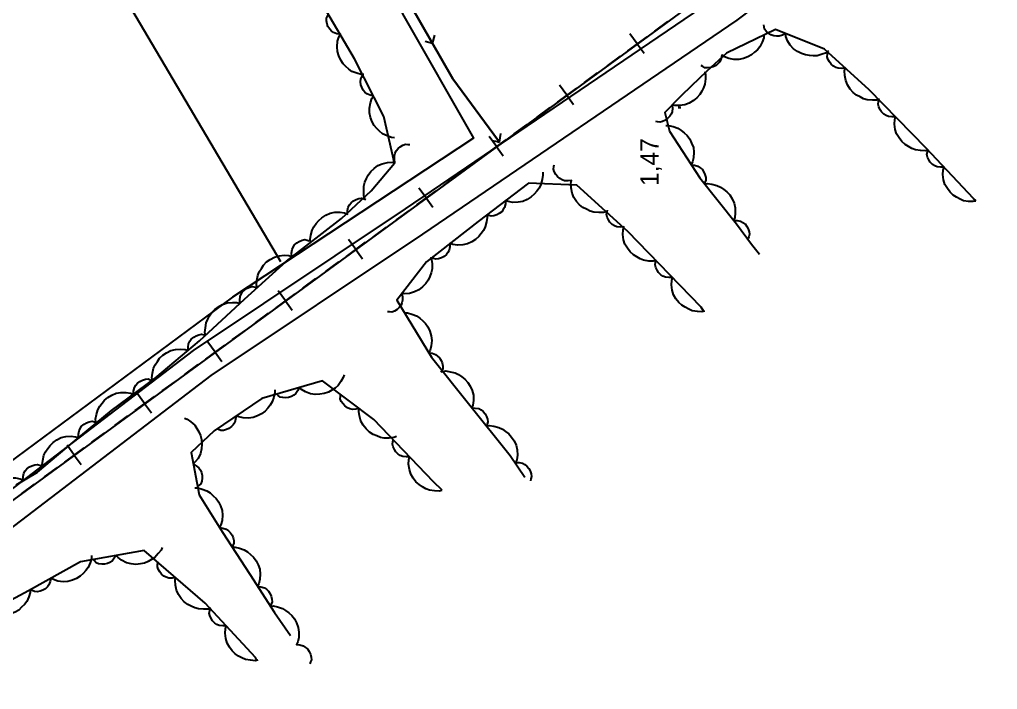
# Model space of a CAD drawing. Extents: x 747954 to 748544, y 4316381 to 4317408.
# Drawn here: x 748170.8 to 748250.7, y 4317085.8 to 4317140.5 of the extents above; entities that cross this region are included whole.
import ezdxf

# ---------------------------------------------------------------- set-up
doc = ezdxf.new("R2010")
doc.units = 0
doc.layers.get('0').update_dxf_attribs({"linetype": 'CONTINUOUS'})
for name, color, linetype in [('27', 7, 'CONTINUOUS'), ('30', 7, 'CONTINUOUS'), ('48', 7, 'CONTINUOUS'), ('51', 7, 'CONTINUOUS'), ('53', 7, 'CONTINUOUS'), ('56', 7, 'CONTINUOUS'), ('PATTERN_CLASS', 7, 'CONTINUOUS')]:
    doc.layers.add(name, color=color, linetype=linetype)

msp = doc.modelspace()

# ---------------------------------------------------------------- linework, layer by layer
at = {"layer": '27', "color": 0, "linetype": 'CONTINUOUS'}
for p, q in [((748204.58, 4317138.59), (748204.76, 4317139.27)), ((748204.58, 4317138.59), (748203.98, 4317138.76)), ((748210.04, 4317130.53), (748210.14, 4317131.23)), ((748210.04, 4317130.53), (748209.43, 4317130.63))]:
    msp.add_line(p, q, dxfattribs=at)
msp.add_lwpolyline([(748174.86, 4317200), (748178.25, 4317192.87), (748184.87, 4317178.37), (748190.66, 4317165.82), (748197.16, 4317153.29), (748201.05, 4317144.75), (748206.23, 4317135.71), (748209.95, 4317130.65), (748209.95, 4317130.48)], dxfattribs=at)
at = {"layer": '30', "color": 0, "linetype": 'CONTINUOUS'}
for points in [[(748130.87, 4317072.58), (748148.4, 4317084.52), (748165.98, 4317098.96), (748185.03, 4317113.51), (748202.37, 4317125.08), (748228.01, 4317142.53), (748249.37, 4317158.67), (748271.45, 4317175.86), (748287.53, 4317189.01), (748301, 4317200)], [(748132.28, 4317070.51), (748149.9, 4317082.52), (748167.53, 4317097.01), (748186.48, 4317111.46), (748203.77, 4317123.01), (748229.47, 4317140.5), (748250.89, 4317156.69), (748273.01, 4317173.91), (748289.11, 4317187.07), (748304.96, 4317200)]]:
    msp.add_lwpolyline(points, dxfattribs=at)
at = {"layer": '51', "color": 0, "linetype": 'CONTINUOUS'}
for points in [[(748101.46, 4317153.98), (748115.15, 4317162.35), (748149.7, 4317178.94), (748168.18, 4317187.85), (748175.8, 4317191.19), (748189.93, 4317165.02), (748202.23, 4317140.83), (748207.92, 4317130.86), (748188.24, 4317117.88), (748169.84, 4317104.25), (748152.26, 4317090.42), (748132.63, 4317075.69), (748116.75, 4317063.87), (748097.12, 4317048.16), (748068.29, 4317025.15), (748046.3, 4317009.36)], [(748043.63, 4317065.33), (748088.79, 4317096.15), (748098.97, 4317104.59), (748139.75, 4317127.71), (748174.19, 4317151.19), (748192.16, 4317120.78)]]:
    msp.add_lwpolyline(points, dxfattribs=at)
at = {"layer": '53', "color": 0, "linetype": 'CONTINUOUS'}
for points in [[(748198.97, 4317136.05), (748198.73, 4317136.05), (748198.38, 4317136.16), (748197.99, 4317136.31), (748197.73, 4317136.49), (748197.49, 4317136.72), (748197.27, 4317136.94), (748197.07, 4317137.23), (748196.92, 4317137.57), (748196.8, 4317137.94), (748196.77, 4317138.33), (748196.82, 4317138.77), (748196.92, 4317139.12), (748197.04, 4317139.34), (748196.76, 4317139.39), (748196.49, 4317139.48), (748196.32, 4317139.61), (748196.17, 4317139.75), (748196.03, 4317139.97), (748195.96, 4317140.18), (748195.9, 4317140.43), (748195.9, 4317140.65), (748195.99, 4317140.83), (748196.06, 4317140.98)], [(748236.93, 4317137.98), (748236.75, 4317137.84), (748236.4, 4317137.71), (748236, 4317137.59), (748235.68, 4317137.58), (748235.36, 4317137.61), (748235.05, 4317137.65), (748234.71, 4317137.76), (748234.38, 4317137.94), (748234.07, 4317138.16), (748233.8, 4317138.45), (748233.58, 4317138.82), (748233.44, 4317139.17), (748233.4, 4317139.41), (748233.16, 4317139.28), (748232.88, 4317139.19), (748232.67, 4317139.19), (748232.46, 4317139.21), (748232.22, 4317139.3), (748232.03, 4317139.42), (748231.84, 4317139.59), (748231.7, 4317139.76), (748231.66, 4317139.96), (748231.63, 4317140.11)], [(748231.65, 4317139.28), (748231.63, 4317139.05), (748231.5, 4317138.71), (748231.32, 4317138.33), (748231.11, 4317138.08), (748230.87, 4317137.87), (748230.63, 4317137.66), (748230.32, 4317137.49), (748229.97, 4317137.37), (748229.59, 4317137.28), (748229.2, 4317137.28), (748228.77, 4317137.36), (748228.43, 4317137.5), (748228.22, 4317137.63), (748228.15, 4317137.36), (748228.04, 4317137.09), (748227.89, 4317136.93), (748227.74, 4317136.79), (748227.5, 4317136.68), (748227.29, 4317136.62), (748227.04, 4317136.59), (748226.82, 4317136.6), (748226.65, 4317136.71), (748226.51, 4317136.79)], [(748241.1, 4317134.03), (748240.88, 4317133.96), (748240.51, 4317133.96), (748240.09, 4317133.99), (748239.79, 4317134.08), (748239.5, 4317134.23), (748239.22, 4317134.37), (748238.94, 4317134.6), (748238.7, 4317134.87), (748238.47, 4317135.2), (748238.33, 4317135.56), (748238.25, 4317135.98), (748238.24, 4317136.35), (748238.29, 4317136.59), (748238.01, 4317136.56), (748237.72, 4317136.57), (748237.52, 4317136.64), (748237.33, 4317136.73), (748237.14, 4317136.91), (748237, 4317137.08), (748236.88, 4317137.31), (748236.81, 4317137.51), (748236.84, 4317137.71), (748236.86, 4317137.87)], [(748201.45, 4317130.89), (748201.22, 4317130.91), (748200.87, 4317131.04), (748200.49, 4317131.22), (748200.24, 4317131.42), (748200.02, 4317131.65), (748199.81, 4317131.9), (748199.64, 4317132.2), (748199.51, 4317132.55), (748199.42, 4317132.93), (748199.41, 4317133.32), (748199.49, 4317133.75), (748199.62, 4317134.09), (748199.75, 4317134.3), (748199.48, 4317134.37), (748199.21, 4317134.48), (748199.05, 4317134.62), (748198.9, 4317134.77), (748198.79, 4317135.01), (748198.72, 4317135.22), (748198.69, 4317135.47), (748198.7, 4317135.69), (748198.8, 4317135.86), (748198.88, 4317136)], [(748226.82, 4317136.29), (748226.88, 4317136.07), (748226.87, 4317135.7), (748226.82, 4317135.28), (748226.71, 4317134.98), (748226.56, 4317134.7), (748226.4, 4317134.42), (748226.17, 4317134.16), (748225.88, 4317133.92), (748225.55, 4317133.72), (748225.18, 4317133.59), (748224.75, 4317133.52), (748224.38, 4317133.53), (748224.14, 4317133.59), (748224.17, 4317133.31), (748224.15, 4317133.02), (748224.06, 4317132.82), (748223.97, 4317132.64), (748223.78, 4317132.45), (748223.6, 4317132.32), (748223.37, 4317132.21), (748223.16, 4317132.15), (748222.96, 4317132.19), (748222.81, 4317132.22)], [(748245.04, 4317129.88), (748244.81, 4317129.82), (748244.45, 4317129.84), (748244.03, 4317129.9), (748243.73, 4317130.01), (748243.45, 4317130.17), (748243.18, 4317130.34), (748242.92, 4317130.58), (748242.69, 4317130.87), (748242.49, 4317131.21), (748242.37, 4317131.57), (748242.31, 4317132.01), (748242.33, 4317132.37), (748242.39, 4317132.61), (748242.11, 4317132.6), (748241.82, 4317132.62), (748241.63, 4317132.71), (748241.45, 4317132.81), (748241.26, 4317133), (748241.14, 4317133.18), (748241.03, 4317133.41), (748240.98, 4317133.62), (748241.02, 4317133.82), (748241.05, 4317133.98)], [(748223.63, 4317131.88), (748223.86, 4317131.89), (748224.22, 4317131.8), (748224.62, 4317131.66), (748224.89, 4317131.49), (748225.13, 4317131.28), (748225.37, 4317131.07), (748225.58, 4317130.78), (748225.74, 4317130.45), (748225.88, 4317130.09), (748225.93, 4317129.7), (748225.9, 4317129.26), (748225.81, 4317128.91), (748225.71, 4317128.68), (748225.98, 4317128.65), (748226.26, 4317128.57), (748226.44, 4317128.44), (748226.6, 4317128.31), (748226.74, 4317128.09), (748226.83, 4317127.89), (748226.89, 4317127.64), (748226.9, 4317127.42), (748226.82, 4317127.24), (748226.76, 4317127.09)], [(748199.05, 4317125.94), (748198.97, 4317126.16), (748198.95, 4317126.52), (748198.97, 4317126.94), (748199.05, 4317127.25), (748199.18, 4317127.55), (748199.32, 4317127.84), (748199.53, 4317128.12), (748199.8, 4317128.37), (748200.11, 4317128.61), (748200.46, 4317128.77), (748200.89, 4317128.87), (748201.26, 4317128.89), (748201.5, 4317128.85), (748201.45, 4317129.13), (748201.45, 4317129.42), (748201.52, 4317129.62), (748201.6, 4317129.81), (748201.76, 4317130.01), (748201.94, 4317130.16), (748202.15, 4317130.29), (748202.36, 4317130.36), (748202.56, 4317130.34), (748202.72, 4317130.33)], [(748248.97, 4317125.72), (748248.74, 4317125.67), (748248.37, 4317125.69), (748247.96, 4317125.75), (748247.67, 4317125.88), (748247.39, 4317126.04), (748247.12, 4317126.21), (748246.86, 4317126.45), (748246.64, 4317126.75), (748246.44, 4317127.08), (748246.32, 4317127.45), (748246.27, 4317127.89), (748246.29, 4317128.25), (748246.36, 4317128.49), (748246.08, 4317128.48), (748245.79, 4317128.51), (748245.6, 4317128.6), (748245.42, 4317128.7), (748245.24, 4317128.89), (748245.11, 4317129.08), (748245.01, 4317129.31), (748244.96, 4317129.52), (748245.01, 4317129.72), (748245.04, 4317129.87)], [(748213.57, 4317128.07), (748213.59, 4317127.83), (748213.53, 4317127.47), (748213.43, 4317127.06), (748213.27, 4317126.78), (748213.08, 4317126.53), (748212.88, 4317126.27), (748212.62, 4317126.05), (748212.3, 4317125.85), (748211.94, 4317125.69), (748211.56, 4317125.62), (748211.13, 4317125.61), (748210.76, 4317125.68), (748210.53, 4317125.76), (748210.52, 4317125.49), (748210.46, 4317125.2), (748210.35, 4317125.02), (748210.22, 4317124.85), (748210.02, 4317124.69), (748209.82, 4317124.59), (748209.58, 4317124.51), (748209.36, 4317124.48), (748209.17, 4317124.55), (748209.02, 4317124.6)], [(748218.75, 4317124.85), (748218.53, 4317124.78), (748218.16, 4317124.78), (748217.74, 4317124.81), (748217.44, 4317124.9), (748217.15, 4317125.05), (748216.86, 4317125.19), (748216.59, 4317125.41), (748216.34, 4317125.69), (748216.12, 4317126.01), (748215.97, 4317126.37), (748215.89, 4317126.8), (748215.88, 4317127.17), (748215.93, 4317127.41), (748215.65, 4317127.38), (748215.36, 4317127.38), (748215.16, 4317127.46), (748214.97, 4317127.55), (748214.78, 4317127.72), (748214.64, 4317127.9), (748214.52, 4317128.12), (748214.45, 4317128.33), (748214.49, 4317128.53), (748214.51, 4317128.69)], [(748226.81, 4317127.12), (748227.04, 4317127.16), (748227.4, 4317127.1), (748227.81, 4317127), (748228.09, 4317126.86), (748228.36, 4317126.67), (748228.61, 4317126.48), (748228.85, 4317126.22), (748229.05, 4317125.9), (748229.21, 4317125.55), (748229.3, 4317125.17), (748229.31, 4317124.74), (748229.26, 4317124.37), (748229.17, 4317124.14), (748229.45, 4317124.13), (748229.74, 4317124.08), (748229.92, 4317123.97), (748230.1, 4317123.85), (748230.26, 4317123.65), (748230.36, 4317123.45), (748230.45, 4317123.21), (748230.48, 4317123), (748230.42, 4317122.8), (748230.37, 4317122.65)], [(748194.6, 4317122.34), (748194.57, 4317122.57), (748194.63, 4317122.93), (748194.73, 4317123.34), (748194.88, 4317123.62), (748195.07, 4317123.88), (748195.27, 4317124.13), (748195.53, 4317124.36), (748195.85, 4317124.56), (748196.2, 4317124.72), (748196.58, 4317124.8), (748197.02, 4317124.81), (748197.38, 4317124.75), (748197.61, 4317124.66), (748197.63, 4317124.94), (748197.68, 4317125.22), (748197.79, 4317125.41), (748197.91, 4317125.58), (748198.12, 4317125.74), (748198.32, 4317125.84), (748198.56, 4317125.92), (748198.77, 4317125.95), (748198.97, 4317125.89), (748199.12, 4317125.84)], [(748222.83, 4317120.85), (748222.61, 4317120.8), (748222.24, 4317120.82), (748221.82, 4317120.88), (748221.53, 4317121), (748221.25, 4317121.16), (748220.98, 4317121.32), (748220.72, 4317121.56), (748220.49, 4317121.86), (748220.29, 4317122.19), (748220.17, 4317122.56), (748220.11, 4317122.99), (748220.14, 4317123.36), (748220.2, 4317123.6), (748219.92, 4317123.58), (748219.63, 4317123.61), (748219.43, 4317123.7), (748219.25, 4317123.8), (748219.07, 4317123.99), (748218.95, 4317124.18), (748218.84, 4317124.4), (748218.79, 4317124.62), (748218.83, 4317124.81), (748218.86, 4317124.97)], [(748209.01, 4317124.61), (748209.04, 4317124.38), (748208.98, 4317124.01), (748208.88, 4317123.6), (748208.73, 4317123.32), (748208.55, 4317123.06), (748208.35, 4317122.81), (748208.09, 4317122.58), (748207.77, 4317122.38), (748207.42, 4317122.22), (748207.04, 4317122.13), (748206.6, 4317122.12), (748206.24, 4317122.18), (748206.01, 4317122.27), (748205.99, 4317121.99), (748205.94, 4317121.7), (748205.83, 4317121.52), (748205.71, 4317121.35), (748205.51, 4317121.19), (748205.31, 4317121.08), (748205.07, 4317121), (748204.85, 4317120.97), (748204.66, 4317121.03), (748204.51, 4317121.08)], [(748190.23, 4317118.64), (748190.19, 4317118.87), (748190.22, 4317119.24), (748190.29, 4317119.65), (748190.42, 4317119.94), (748190.59, 4317120.22), (748190.76, 4317120.49), (748191.01, 4317120.74), (748191.31, 4317120.95), (748191.65, 4317121.14), (748192.03, 4317121.25), (748192.46, 4317121.29), (748192.83, 4317121.26), (748193.07, 4317121.19), (748193.06, 4317121.47), (748193.09, 4317121.76), (748193.19, 4317121.95), (748193.3, 4317122.13), (748193.49, 4317122.3), (748193.68, 4317122.42), (748193.91, 4317122.52), (748194.13, 4317122.57), (748194.32, 4317122.52), (748194.48, 4317122.48)], [(748204.42, 4317121.17), (748204.5, 4317120.95), (748204.53, 4317120.59), (748204.53, 4317120.17), (748204.46, 4317119.86), (748204.34, 4317119.56), (748204.21, 4317119.26), (748204.01, 4317118.98), (748203.75, 4317118.71), (748203.45, 4317118.47), (748203.1, 4317118.29), (748202.68, 4317118.18), (748202.31, 4317118.15), (748202.06, 4317118.18), (748202.12, 4317117.9), (748202.13, 4317117.61), (748202.07, 4317117.41), (748202, 4317117.21), (748201.84, 4317117.01), (748201.67, 4317116.86), (748201.46, 4317116.72), (748201.25, 4317116.64), (748201.05, 4317116.66), (748200.89, 4317116.66)], [(748226.8, 4317116.73), (748226.58, 4317116.68), (748226.21, 4317116.7), (748225.79, 4317116.76), (748225.5, 4317116.88), (748225.22, 4317117.04), (748224.95, 4317117.21), (748224.69, 4317117.44), (748224.46, 4317117.74), (748224.26, 4317118.07), (748224.14, 4317118.44), (748224.09, 4317118.88), (748224.11, 4317119.24), (748224.17, 4317119.48), (748223.89, 4317119.47), (748223.6, 4317119.49), (748223.4, 4317119.58), (748223.22, 4317119.68), (748223.04, 4317119.87), (748222.92, 4317120.06), (748222.81, 4317120.29), (748222.76, 4317120.5), (748222.8, 4317120.7), (748222.83, 4317120.85)], [(748186.03, 4317114.76), (748185.98, 4317114.99), (748186.01, 4317115.36), (748186.07, 4317115.77), (748186.2, 4317116.07), (748186.36, 4317116.34), (748186.54, 4317116.61), (748186.78, 4317116.87), (748187.08, 4317117.09), (748187.42, 4317117.28), (748187.79, 4317117.4), (748188.22, 4317117.44), (748188.59, 4317117.42), (748188.83, 4317117.35), (748188.82, 4317117.63), (748188.85, 4317117.92), (748188.94, 4317118.11), (748189.05, 4317118.29), (748189.24, 4317118.47), (748189.42, 4317118.59), (748189.65, 4317118.69), (748189.87, 4317118.74), (748190.07, 4317118.69), (748190.22, 4317118.66)], [(748202.29, 4317116.58), (748202.52, 4317116.58), (748202.87, 4317116.48), (748203.27, 4317116.34), (748203.53, 4317116.16), (748203.77, 4317115.94), (748204, 4317115.71), (748204.2, 4317115.43), (748204.35, 4317115.09), (748204.47, 4317114.72), (748204.51, 4317114.33), (748204.47, 4317113.9), (748204.37, 4317113.54), (748204.26, 4317113.32), (748204.53, 4317113.28), (748204.81, 4317113.19), (748204.98, 4317113.06), (748205.14, 4317112.92), (748205.27, 4317112.7), (748205.35, 4317112.49), (748205.41, 4317112.24), (748205.41, 4317112.02), (748205.32, 4317111.84), (748205.26, 4317111.7)], [(748181.68, 4317111.05), (748181.64, 4317111.28), (748181.68, 4317111.65), (748181.77, 4317112.06), (748181.91, 4317112.35), (748182.09, 4317112.62), (748182.27, 4317112.88), (748182.53, 4317113.12), (748182.84, 4317113.32), (748183.18, 4317113.5), (748183.56, 4317113.6), (748184, 4317113.62), (748184.36, 4317113.58), (748184.6, 4317113.5), (748184.6, 4317113.78), (748184.64, 4317114.06), (748184.75, 4317114.26), (748184.86, 4317114.43), (748185.06, 4317114.6), (748185.25, 4317114.71), (748185.49, 4317114.8), (748185.7, 4317114.84), (748185.9, 4317114.78), (748186.05, 4317114.74)], [(748177.06, 4317107.67), (748177.04, 4317107.91), (748177.11, 4317108.27), (748177.22, 4317108.67), (748177.38, 4317108.95), (748177.57, 4317109.21), (748177.77, 4317109.45), (748178.04, 4317109.68), (748178.36, 4317109.87), (748178.72, 4317110.02), (748179.11, 4317110.09), (748179.54, 4317110.09), (748179.9, 4317110.02), (748180.13, 4317109.93), (748180.15, 4317110.2), (748180.22, 4317110.49), (748180.33, 4317110.67), (748180.46, 4317110.84), (748180.67, 4317110.99), (748180.87, 4317111.09), (748181.11, 4317111.17), (748181.33, 4317111.19), (748181.51, 4317111.12), (748181.66, 4317111.07)], [(748197.34, 4317111.53), (748197.28, 4317111.3), (748197.09, 4317110.99), (748196.85, 4317110.65), (748196.61, 4317110.44), (748196.33, 4317110.27), (748196.06, 4317110.11), (748195.73, 4317109.99), (748195.36, 4317109.93), (748194.97, 4317109.91), (748194.59, 4317109.97), (748194.18, 4317110.13), (748193.86, 4317110.32), (748193.68, 4317110.48), (748193.57, 4317110.23), (748193.41, 4317109.99), (748193.24, 4317109.86), (748193.06, 4317109.74), (748192.81, 4317109.67), (748192.59, 4317109.65), (748192.34, 4317109.66), (748192.12, 4317109.71), (748191.97, 4317109.84), (748191.85, 4317109.94)], [(748205.41, 4317111.8), (748205.65, 4317111.84), (748206.01, 4317111.78), (748206.42, 4317111.68), (748206.7, 4317111.54), (748206.96, 4317111.35), (748207.22, 4317111.16), (748207.46, 4317110.9), (748207.65, 4317110.59), (748207.82, 4317110.23), (748207.91, 4317109.85), (748207.92, 4317109.42), (748207.87, 4317109.05), (748207.79, 4317108.82), (748208.06, 4317108.81), (748208.35, 4317108.76), (748208.54, 4317108.65), (748208.71, 4317108.53), (748208.87, 4317108.33), (748208.98, 4317108.13), (748209.06, 4317107.9), (748209.1, 4317107.68), (748209.03, 4317107.49), (748208.99, 4317107.34)], [(748191.68, 4317110.3), (748191.69, 4317110.07), (748191.61, 4317109.71), (748191.48, 4317109.31), (748191.31, 4317109.04), (748191.11, 4317108.8), (748190.89, 4317108.56), (748190.61, 4317108.34), (748190.28, 4317108.17), (748189.92, 4317108.03), (748189.53, 4317107.98), (748189.1, 4317108), (748188.74, 4317108.08), (748188.52, 4317108.18), (748188.48, 4317107.91), (748188.41, 4317107.63), (748188.29, 4317107.45), (748188.15, 4317107.29), (748187.94, 4317107.14), (748187.73, 4317107.05), (748187.49, 4317106.98), (748187.27, 4317106.97), (748187.08, 4317107.05), (748186.94, 4317107.11)], [(748201.62, 4317106.48), (748201.4, 4317106.39), (748201.04, 4317106.35), (748200.62, 4317106.34), (748200.31, 4317106.41), (748200.01, 4317106.53), (748199.71, 4317106.65), (748199.42, 4317106.85), (748199.15, 4317107.1), (748198.9, 4317107.4), (748198.72, 4317107.75), (748198.6, 4317108.16), (748198.56, 4317108.53), (748198.58, 4317108.78), (748198.31, 4317108.72), (748198.02, 4317108.7), (748197.81, 4317108.75), (748197.62, 4317108.83), (748197.41, 4317108.98), (748197.26, 4317109.15), (748197.11, 4317109.35), (748197.03, 4317109.56), (748197.04, 4317109.76), (748197.05, 4317109.92)], [(748184.31, 4317107.98), (748184.53, 4317107.9), (748184.82, 4317107.69), (748185.14, 4317107.41), (748185.32, 4317107.15), (748185.47, 4317106.86), (748185.6, 4317106.57), (748185.69, 4317106.23), (748185.72, 4317105.86), (748185.7, 4317105.47), (748185.6, 4317105.1), (748185.41, 4317104.7), (748185.19, 4317104.41), (748185.01, 4317104.24), (748185.25, 4317104.1), (748185.48, 4317103.92), (748185.6, 4317103.74), (748185.69, 4317103.55), (748185.74, 4317103.3), (748185.74, 4317103.08), (748185.71, 4317102.83), (748185.64, 4317102.62), (748185.49, 4317102.48), (748185.38, 4317102.37)], [(748172.72, 4317103.94), (748172.69, 4317104.17), (748172.73, 4317104.53), (748172.82, 4317104.95), (748172.95, 4317105.23), (748173.13, 4317105.5), (748173.32, 4317105.76), (748173.57, 4317106), (748173.88, 4317106.21), (748174.23, 4317106.39), (748174.61, 4317106.48), (748175.04, 4317106.51), (748175.41, 4317106.47), (748175.64, 4317106.39), (748175.64, 4317106.67), (748175.69, 4317106.95), (748175.79, 4317107.14), (748175.9, 4317107.32), (748176.1, 4317107.49), (748176.3, 4317107.6), (748176.53, 4317107.69), (748176.75, 4317107.73), (748176.94, 4317107.67), (748177.09, 4317107.63)], [(748208.99, 4317107.34), (748209.22, 4317107.37), (748209.58, 4317107.32), (748209.99, 4317107.22), (748210.28, 4317107.08), (748210.54, 4317106.89), (748210.8, 4317106.7), (748211.03, 4317106.44), (748211.23, 4317106.12), (748211.4, 4317105.77), (748211.48, 4317105.39), (748211.5, 4317104.96), (748211.45, 4317104.59), (748211.36, 4317104.36), (748211.64, 4317104.35), (748211.93, 4317104.3), (748212.11, 4317104.19), (748212.28, 4317104.07), (748212.45, 4317103.87), (748212.55, 4317103.67), (748212.64, 4317103.44), (748212.67, 4317103.22), (748212.61, 4317103.03), (748212.57, 4317102.87)], [(748205.34, 4317102.08), (748205.11, 4317102.02), (748204.74, 4317102.05), (748204.33, 4317102.1), (748204.03, 4317102.22), (748203.75, 4317102.38), (748203.48, 4317102.55), (748203.22, 4317102.79), (748202.99, 4317103.09), (748202.8, 4317103.42), (748202.68, 4317103.79), (748202.62, 4317104.22), (748202.64, 4317104.59), (748202.7, 4317104.83), (748202.43, 4317104.81), (748202.14, 4317104.84), (748201.94, 4317104.93), (748201.76, 4317105.03), (748201.58, 4317105.22), (748201.46, 4317105.41), (748201.35, 4317105.64), (748201.3, 4317105.85), (748201.34, 4317106.05), (748201.37, 4317106.2)], [(748168.03, 4317100.68), (748168.01, 4317100.91), (748168.08, 4317101.28), (748168.19, 4317101.68), (748168.35, 4317101.96), (748168.54, 4317102.21), (748168.75, 4317102.46), (748169.02, 4317102.69), (748169.34, 4317102.87), (748169.7, 4317103.03), (748170.08, 4317103.1), (748170.51, 4317103.1), (748170.88, 4317103.03), (748171.11, 4317102.93), (748171.13, 4317103.21), (748171.19, 4317103.49), (748171.3, 4317103.68), (748171.43, 4317103.84), (748171.64, 4317104), (748171.84, 4317104.1), (748172.08, 4317104.17), (748172.3, 4317104.2), (748172.49, 4317104.13), (748172.64, 4317104.08)], [(748185.16, 4317102.28), (748185.39, 4317102.28), (748185.75, 4317102.19), (748186.14, 4317102.04), (748186.4, 4317101.87), (748186.65, 4317101.65), (748186.88, 4317101.43), (748187.08, 4317101.15), (748187.24, 4317100.81), (748187.37, 4317100.44), (748187.41, 4317100.05), (748187.37, 4317099.62), (748187.28, 4317099.26), (748187.17, 4317099.04), (748187.44, 4317099), (748187.72, 4317098.92), (748187.89, 4317098.79), (748188.05, 4317098.65), (748188.19, 4317098.43), (748188.27, 4317098.22), (748188.33, 4317097.98), (748188.34, 4317097.76), (748188.25, 4317097.57), (748188.19, 4317097.43)], [(748182.47, 4317097.43), (748182.39, 4317097.21), (748182.16, 4317096.92), (748181.88, 4317096.6), (748181.62, 4317096.43), (748181.33, 4317096.28), (748181.04, 4317096.15), (748180.7, 4317096.07), (748180.33, 4317096.04), (748179.94, 4317096.07), (748179.56, 4317096.17), (748179.17, 4317096.37), (748178.88, 4317096.59), (748178.72, 4317096.77), (748178.57, 4317096.54), (748178.39, 4317096.31), (748178.21, 4317096.2), (748178.02, 4317096.1), (748177.77, 4317096.06), (748177.54, 4317096.06), (748177.29, 4317096.09), (748177.09, 4317096.17), (748176.95, 4317096.32), (748176.84, 4317096.43)], [(748188.2, 4317097.44), (748188.44, 4317097.45), (748188.79, 4317097.36), (748189.19, 4317097.22), (748189.46, 4317097.05), (748189.7, 4317096.84), (748189.94, 4317096.62), (748190.15, 4317096.34), (748190.32, 4317096.01), (748190.45, 4317095.64), (748190.5, 4317095.25), (748190.47, 4317094.82), (748190.38, 4317094.46), (748190.27, 4317094.24), (748190.55, 4317094.2), (748190.83, 4317094.12), (748191, 4317094), (748191.16, 4317093.86), (748191.3, 4317093.64), (748191.39, 4317093.44), (748191.45, 4317093.19), (748191.47, 4317092.97), (748191.38, 4317092.79), (748191.32, 4317092.64)], [(748176.72, 4317096.75), (748176.71, 4317096.52), (748176.6, 4317096.17), (748176.44, 4317095.78), (748176.25, 4317095.53), (748176.02, 4317095.3), (748175.79, 4317095.08), (748175.49, 4317094.89), (748175.15, 4317094.74), (748174.77, 4317094.64), (748174.39, 4317094.62), (748173.95, 4317094.67), (748173.6, 4317094.79), (748173.39, 4317094.91), (748173.33, 4317094.64), (748173.23, 4317094.36), (748173.1, 4317094.2), (748172.95, 4317094.05), (748172.72, 4317093.92), (748172.51, 4317093.85), (748172.26, 4317093.8), (748172.04, 4317093.81), (748171.87, 4317093.9), (748171.72, 4317093.97)], [(748186.46, 4317092.46), (748186.24, 4317092.39), (748185.87, 4317092.38), (748185.45, 4317092.4), (748185.15, 4317092.49), (748184.85, 4317092.62), (748184.57, 4317092.76), (748184.29, 4317092.98), (748184.03, 4317093.25), (748183.81, 4317093.57), (748183.65, 4317093.92), (748183.56, 4317094.35), (748183.54, 4317094.72), (748183.58, 4317094.96), (748183.31, 4317094.92), (748183.02, 4317094.92), (748182.82, 4317094.99), (748182.62, 4317095.08), (748182.43, 4317095.25), (748182.29, 4317095.42), (748182.16, 4317095.64), (748182.09, 4317095.84), (748182.11, 4317096.04), (748182.13, 4317096.2)], [(748171.73, 4317093.97), (748171.71, 4317093.73), (748171.59, 4317093.39), (748171.42, 4317093), (748171.23, 4317092.75), (748171, 4317092.53), (748170.76, 4317092.31), (748170.46, 4317092.13), (748170.12, 4317091.99), (748169.74, 4317091.89), (748169.35, 4317091.88), (748168.92, 4317091.94), (748168.57, 4317092.06), (748168.36, 4317092.19), (748168.3, 4317091.92), (748168.19, 4317091.65), (748168.05, 4317091.48), (748167.9, 4317091.33), (748167.68, 4317091.21), (748167.46, 4317091.14), (748167.21, 4317091.1), (748166.99, 4317091.11), (748166.82, 4317091.21), (748166.68, 4317091.28)], [(748190.3, 4317088.22), (748190.07, 4317088.17), (748189.7, 4317088.2), (748189.29, 4317088.26), (748189, 4317088.39), (748188.72, 4317088.55), (748188.45, 4317088.73), (748188.2, 4317088.97), (748187.98, 4317089.27), (748187.78, 4317089.61), (748187.67, 4317089.98), (748187.62, 4317090.41), (748187.65, 4317090.78), (748187.72, 4317091.02), (748187.44, 4317091.01), (748187.15, 4317091.04), (748186.96, 4317091.13), (748186.78, 4317091.24), (748186.6, 4317091.43), (748186.48, 4317091.62), (748186.38, 4317091.85), (748186.33, 4317092.06), (748186.38, 4317092.26), (748186.41, 4317092.41)], [(748191.31, 4317092.63), (748191.54, 4317092.65), (748191.9, 4317092.57), (748192.3, 4317092.44), (748192.57, 4317092.28), (748192.82, 4317092.07), (748193.07, 4317091.86), (748193.28, 4317091.58), (748193.46, 4317091.26), (748193.6, 4317090.89), (748193.65, 4317090.51), (748193.64, 4317090.07), (748193.56, 4317089.71), (748193.46, 4317089.49), (748193.73, 4317089.46), (748194.01, 4317089.38), (748194.19, 4317089.26), (748194.36, 4317089.13), (748194.5, 4317088.92), (748194.59, 4317088.71), (748194.66, 4317088.47), (748194.68, 4317088.25), (748194.6, 4317088.07), (748194.55, 4317087.92)]]:
    msp.add_lwpolyline(points, dxfattribs=at)
at = {"layer": '56', "color": 0, "linetype": 'CONTINUOUS'}
for p, q in [((748223.77, 4317140.38), (748222.71, 4317139.6)), ((748222.08, 4317139.14), (748220.51, 4317137.99)), ((748221.29, 4317138.57), (748220.7, 4317139.38)), ((748221.29, 4317138.57), (748221.85, 4317137.81)), ((748219.9, 4317137.55), (748218.84, 4317136.77)), ((748218.02, 4317136.18), (748216.96, 4317135.4)), ((748215.54, 4317134.37), (748214.95, 4317135.18)), ((748216.33, 4317134.94), (748214.76, 4317133.79)), ((748215.54, 4317134.37), (748216.1, 4317133.61)), ((748214.15, 4317133.35), (748213.09, 4317132.57)), ((748212.27, 4317131.98), (748211.21, 4317131.2)), ((748210.58, 4317130.74), (748209.01, 4317129.59)), ((748209.79, 4317130.17), (748209.2, 4317130.98)), ((748209.79, 4317130.17), (748210.35, 4317129.41)), ((748208.4, 4317129.15), (748207.34, 4317128.38)), ((748206.52, 4317127.78), (748205.46, 4317127)), ((748204.83, 4317126.55), (748203.26, 4317125.4)), ((748204.04, 4317125.97), (748203.45, 4317126.78)), ((748204.04, 4317125.97), (748204.6, 4317125.21)), ((748202.65, 4317124.95), (748201.59, 4317124.18)), ((748200.77, 4317123.58), (748199.71, 4317122.8)), ((748199.08, 4317122.35), (748197.51, 4317121.2)), ((748198.3, 4317121.77), (748197.7, 4317122.58)), ((748198.3, 4317121.77), (748198.85, 4317121.01)), ((748196.9, 4317120.75), (748195.84, 4317119.98)), ((748195.02, 4317119.38), (748193.96, 4317118.6)), ((748192.55, 4317117.57), (748191.95, 4317118.38)), ((748193.33, 4317118.15), (748191.76, 4317117)), ((748192.55, 4317117.57), (748193.1, 4317116.81)), ((748191.15, 4317116.55), (748190.09, 4317115.78)), ((748189.28, 4317115.18), (748188.21, 4317114.4)), ((748187.58, 4317113.95), (748186.01, 4317112.8)), ((748186.8, 4317113.37), (748186.2, 4317114.18)), ((748186.8, 4317113.37), (748187.35, 4317112.61)), ((748185.4, 4317112.36), (748184.34, 4317111.58)), ((748183.53, 4317110.98), (748182.46, 4317110.21)), ((748181.84, 4317109.75), (748180.26, 4317108.6)), ((748181.05, 4317109.17), (748180.46, 4317109.98)), ((748181.05, 4317109.17), (748181.61, 4317108.41)), ((748179.66, 4317108.16), (748178.59, 4317107.38)), ((748177.78, 4317106.78), (748176.71, 4317106.01)), ((748175.3, 4317104.97), (748174.71, 4317105.79)), ((748176.09, 4317105.55), (748174.51, 4317104.4)), ((748175.3, 4317104.97), (748175.86, 4317104.21)), ((748173.91, 4317103.96), (748172.84, 4317103.18)), ((748172.03, 4317102.58), (748170.96, 4317101.81))]:
    msp.add_line(p, q, dxfattribs=at)
at = {"layer": 'PATTERN_CLASS', "color": 0, "linetype": 'CONTINUOUS'}
for points in [[(748300.98, 4317200.04), (748233, 4317147.12), (748137.59, 4317077.43), (748028.29, 4316993.07)], [(748209.95, 4317130.48), (748209.95, 4317130.65), (748206.23, 4317135.71), (748201.05, 4317144.75), (748197.16, 4317153.29), (748190.66, 4317165.82), (748184.87, 4317178.37), (748178.25, 4317192.87), (748174.86, 4317200)], [(748170.54, 4317102.53), (748172.3, 4317103.58), (748175.2, 4317106.03), (748178.33, 4317108.61), (748181.91, 4317111.25), (748185.54, 4317114.31), (748189.2, 4317117.71), (748192.64, 4317120.82), (748197.13, 4317124.3), (748199.57, 4317126.56), (748201.45, 4317128.81), (748200.58, 4317132.62), (748198.2, 4317137.35), (748195.67, 4317141.63)], [(748248.98, 4317125.73), (748248.78, 4317125.92), (748244.89, 4317130.03), (748240.25, 4317134.8), (748236.59, 4317138.12), (748232.58, 4317139.73), (748228.6, 4317137.8), (748226.99, 4317136.32), (748225.7, 4317135.1), (748224.88, 4317134.32), (748223.54, 4317132.96), (748223.93, 4317131.42), (748226.42, 4317127.61), (748229.41, 4317123.86), (748230.64, 4317122.21), (748231.29, 4317121.38)], [(748226.75, 4317116.69), (748226.51, 4317117.04), (748220.54, 4317123.23), (748216.36, 4317127.01), (748212.42, 4317127.19), (748208.3, 4317124.05), (748204.09, 4317120.75), (748201.65, 4317117.63), (748204.49, 4317112.96), (748207.52, 4317109.17), (748210.91, 4317104.94), (748212.1, 4317103.17)], [(748205.36, 4317102.1), (748204.66, 4317102.78), (748199.77, 4317107.87), (748195.58, 4317111.02), (748190.62, 4317109.59), (748186.72, 4317106.96), (748184.84, 4317105.19), (748185.5, 4317101.73), (748187.42, 4317098.66), (748189.64, 4317095.23), (748191.67, 4317092.11), (748192.96, 4317090.23)], [(748190.23, 4317088.17), (748190.11, 4317088.42), (748185.99, 4317092.87), (748181.01, 4317097.17), (748175.82, 4317096.25), (748171.56, 4317093.88), (748166.92, 4317091.41)]]:
    msp.add_lwpolyline(points, dxfattribs=at)

# ---------------------------------------------------------------- texts
at = {"layer": '48', "color": 0, "linetype": 'CONTINUOUS'}
for s, p in [('.', (748224.86, 4317133.07)), (' 1,47', (748223.05, 4317126.39))]:
    msp.add_text(s, height=1.5, rotation=90, dxfattribs=at).set_placement(p)

# ---------------------------------------------------------------- meshes
at = {"color": 0, "linetype": 'CONTINUOUS'}
mesh = msp.add_polyface(dxfattribs=at)
corners = [(747954.5, 4316381), (747954.5, 4316381), (747954.5, 4316571.962), (748262.5, 4316381), (747954.5, 4316746.493), (748544, 4316381), (747954.5, 4317407.5), (748544, 4317042.007), (748544, 4317407.5)]
mesh.append_faces([[corners[k] for k in face] for face in [(0, 1, 3, 2), (2, 3, 5, 4), (4, 5, 7, 6), (6, 7, 8, 8)]], dxfattribs={"vtx0": -1, "vtx2": -1, "color": 0})
mesh = msp.add_polyface(dxfattribs=at)
corners = [(747964.5, 4316391), (747964.5, 4316391), (747964.5, 4316575.762), (748262.5, 4316391), (747964.5, 4316744.093), (748534, 4316391), (747964.5, 4317211), (748534, 4316857.907), (748262.5, 4317211), (748534, 4317042.668), (748534, 4317211)]
mesh.append_faces([[corners[k] for k in face] for face in [(0, 1, 3, 2), (2, 3, 5, 4), (4, 5, 7, 6), (6, 7, 9, 8), (8, 9, 10, 10)]], dxfattribs={"vtx0": -1, "vtx2": -1, "color": 0})

doc.saveas('drawing.dxf')
